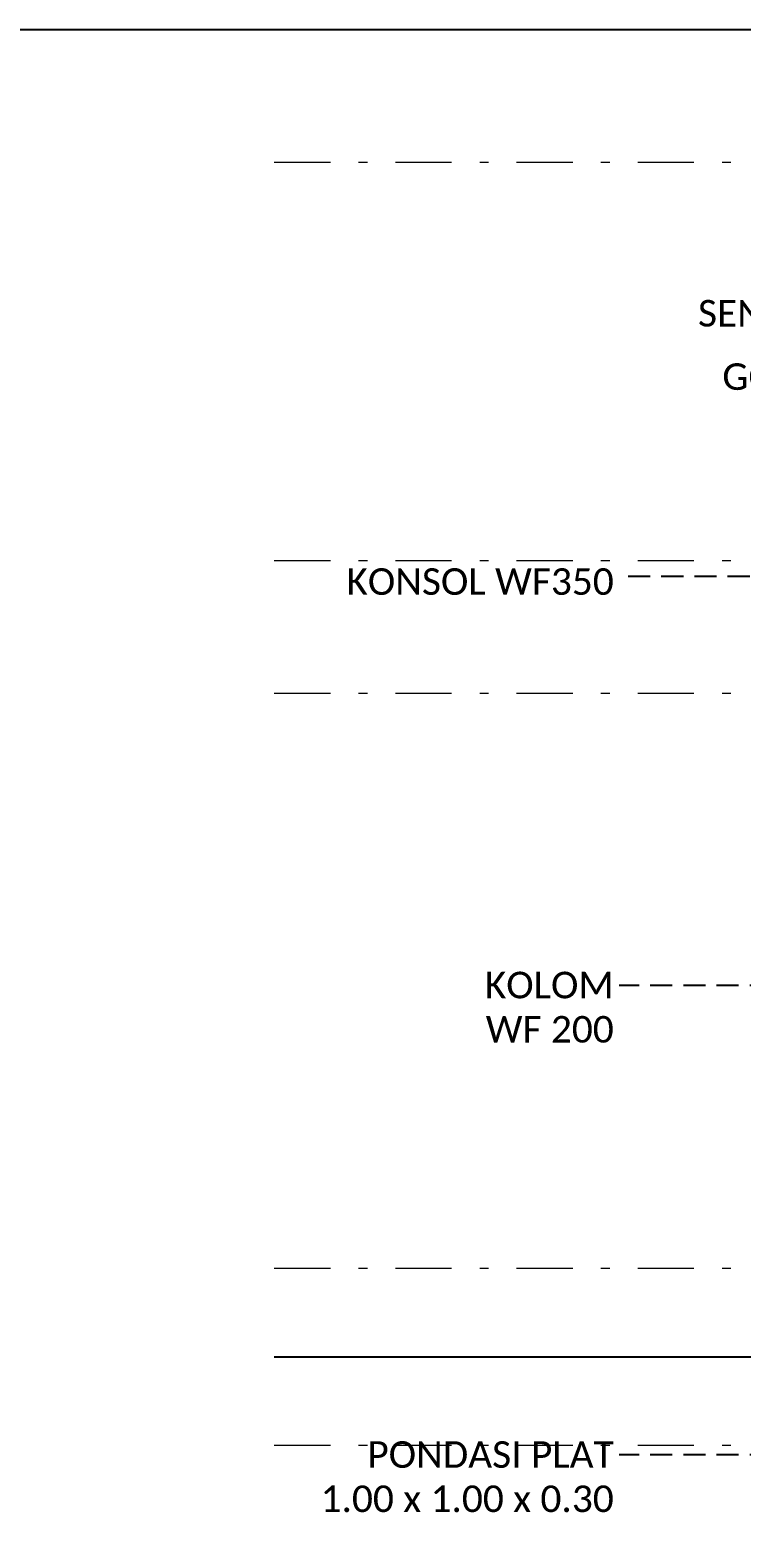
# Model space of a CAD drawing. Header units: millimetres. Extents: x 2175 to 3376, y 1504 to 1740.
# Drawn here: x 2878.47 to 2886.51, y 1558.46 to 1575.32 of the extents above; entities that cross this region are included whole.
import ezdxf

# ---------------------------------------------------------------- set-up
doc = ezdxf.new("R2010")
doc.units = ezdxf.units.MM
for name, pattern in [('DASHDOT2', [12.7, 6.35, -3.175, 0, -3.175]), ('DASHED', [19.05, 12.7, -6.35]), ('HIDDEN', [0.375, 0.25, -0.125])]:
    doc.linetypes.add(name, pattern=pattern)
doc.layers.add('Garis Dim', color=131, linetype='DASHED', lineweight=9)
for name, color, linetype in [('GR', 7, 'Continuous'), ('KOP TEKS', 1, 'Continuous'), ('TEXT', 7, 'Continuous')]:
    doc.layers.add(name, color=color, linetype=linetype)
doc.styles.get("Standard").update_dxf_attribs({"font": 'arial.ttf'})

msp = doc.modelspace()

# ---------------------------------------------------------------- linework, layer by layer
at = {"linetype": 'HIDDEN'}
for p, q in [((2893.732, 1569.139), (2885.131, 1569.139)), ((2887.232, 1564.517), (2885.131, 1564.517)), ((2887.232, 1559.211), (2885.131, 1559.211))]:
    msp.add_line(p, q, dxfattribs=at)
at = {"layer": 'Garis Dim', "linetype": 'DASHDOT2', "ltscale": 0.1}
for p, q in [((2881.232, 1573.821), (2933.732, 1573.821)), ((2881.232, 1569.321), (2933.732, 1569.321)), ((2881.232, 1567.821), (2933.732, 1567.821)), ((2881.232, 1561.321), (2933.732, 1561.321)), ((2881.232, 1559.321), (2933.732, 1559.321))]:
    msp.add_line(p, q, dxfattribs=at)
at = {"layer": 'GR'}
msp.add_line((2881.232, 1560.321), (2933.732, 1560.321), dxfattribs=at)
at = {"layer": 'KOP TEKS', "color": 2}
msp.add_lwpolyline([(2866.202, 1575.317), (2866.202, 1515.882), (2950.261, 1515.882), (2950.261, 1575.317)], close=True, dxfattribs=at)

# ---------------------------------------------------------------- texts
at = {"layer": 'TEXT', "char_height": 0.3, "attachment_point": 3}
for s, insert, width in [('\\pxqr;{\\fCalibri Light|b0|i0|c0|p34;SENG GALVALUME 0,40mm}', (2891.271, 1572.264), 5.53205), ('\\pxqr;{\\fCalibri Light|b0|i0|c0|p34;GORDING CNP 125 x 2mm}', (2891.271, 1571.548), 5.53205), ('\\pxqr;{\\fCalibri Light|b0|i0|c0|p34;KONSOL WF350}', (2885.07, 1569.232), 5.53205), ('\\pxqr;{\\fCalibri Light|b0|i0|c0|p34;KOLOM \\PWF 200}', (2885.07, 1564.672), 1.63145), ('\\pxqr;{\\fCalibri Light|b0|i0|c0|p34;PONDASI PLAT\\P1.00 x 1.00 x 0.30}', (2885.07, 1559.366), 3.36981)]:
    msp.add_mtext(s, dxfattribs=dict(at, insert=insert, width=width))

doc.saveas('drawing.dxf')
